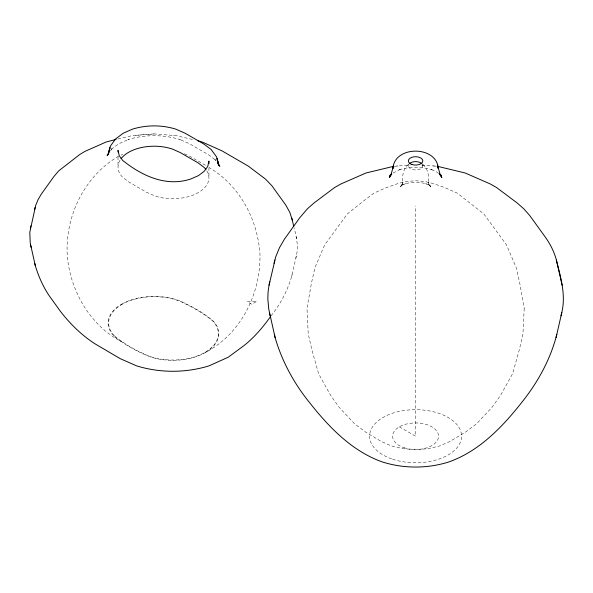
<?xml version="1.0" encoding="UTF-8"?>
<svg xmlns="http://www.w3.org/2000/svg" width="593" height="593" viewBox="0 0 593 593"><rect width="100%" height="100%" fill="white"/><g stroke="black" fill="none" stroke-linecap="round" stroke-linejoin="round"><path stroke-width="0.44" stroke-dasharray="2.96 2.22" d="M271.075 315.824C280.445 304.209 287.479 290.726 291.667 276.42L296.344 255.917C298.553 246.569 296.604 236.941 294.069 227.875M295.863 258.029L296.344 255.917M291.667 276.42L292.134 274.381M110.528 150.792L111.988 148.754L110.565 149.903L118.563 143.884L128.985 139.266L127.955 139.614C144.951 134.403 163.364 134.403 180.361 139.614L179.331 139.266L189.501 143.773L208.595 154.795L216.408 160.673L214.977 159.524L216.438 161.555M408.444 164.328C402.336 169.146 402.484 177.277 402.269 184.238L402.721 182.251L400.794 186.55L402.328 184.416L400.431 186.506L403.21 184.416L401.239 185.609L405.442 183.741L404.648 183.941C411.742 181.762 419.436 181.762 426.53 183.941L425.737 183.741L429.94 185.609L427.968 184.416L430.748 186.506L428.85 184.416L430.385 186.55L428.457 182.251L428.909 184.238C428.695 177.277 428.843 169.146 422.735 164.328M393.137 172.986L400.675 169.227L399.03 169.783C409.77 166.492 421.408 166.492 432.149 169.783L430.503 169.227L436.685 171.963L438.716 173.49M118.674 156.144C83.643 176.618 64.118 217.979 67.432 257.999C71.279 292.371 90.41 325.453 121.587 341.753A146.931 84.829 0 0 0 149.792 356.756A46.024 26.574 0 0 0 205.356 352.531C241.084 333.903 260.964 293.305 259.956 253.841C257.547 219.106 239.513 185.498 209.173 167.56M121.076 155.084L122.669 154.373M117.903 138.977L132.002 135.664L154.158 133.907L176.314 135.664L193.881 139.807M394.234 166.285L410.245 164.995M154.158 133.907L134.226 135.419M396.887 166.01L397.777 165.951M173.534 135.382L174.09 135.419M433.401 165.951L436.945 166.285M421.823 165.062L434.291 166.01M184.327 153.787L188.552 155.662M189.397 156.041L206.09 165.677M399.334 426.834L415.589 436.218L415.589 205.986M121.587 341.753A46.024 26.574 0 0 1 121.602 304.187L121.958 304.379M296.07 236.644L296.552 238.757M422.839 164.157L422.839 165.788M408.34 164.157L408.34 165.788M208.944 167.663L208.944 177.841M118.022 156.893L118.022 167.07M422.587 164.706A7.249 4.188 0 0 1 415.589 169.976A7.249 4.188 0 0 1 408.592 164.706M121.602 304.187A46.024 26.574 0 0 1 186.669 304.172A146.931 84.829 0 0 1 212.679 320.45M120.045 160.184A36.136 20.859 0 0 0 122.862 177.5L128.985 182.103L146.767 192.377L154.743 195.905A36.136 20.859 0 0 0 196.379 193.652A36.136 20.859 0 0 0 206.446 170.221M212.665 320.457A46.024 26.574 0 0 1 205.356 352.531M524.212 308.323L522.952 333.837L519.29 349.877L512.574 373.738L500.581 395.323L491.79 407.569L476.668 423.721L465.461 432.156L449.968 441.429L439.895 445.892L428.176 448.693L415.589 449.65L403.003 448.693L391.284 445.892L381.21 441.429L365.718 432.156L354.51 423.721L339.389 407.569L330.597 395.323L318.604 373.738L311.888 349.877L308.227 333.837L306.966 308.323L311.451 283.046L315.002 267.487L324.727 244.813L347.394 213.873L364.754 200.063L374.087 193.044L386.243 187.655L398.296 183.437L406.635 181.443L415.589 180.761L424.544 181.443L432.883 183.437L444.935 187.655L457.092 193.044L483.784 213.873L506.452 244.813L516.177 267.487L519.727 283.046L524.212 308.323M256.198 301.681L251.736 304.261L247.266 301.681L256.198 301.681M404.092 447.715A22.986 13.276 0 0 0 438.575 436.218A22.986 13.276 0 0 0 404.092 424.721A22.986 13.276 0 0 0 404.092 447.715M392.603 459.212A45.98 26.544 0 0 0 461.569 436.218A45.98 26.544 0 0 0 392.603 413.232A45.98 26.544 0 0 0 392.603 459.212M114.723 336.12A146.308 84.473 0 0 0 150.044 356.512A45.535 26.292 0 0 0 205.008 352.331A45.535 26.292 0 0 0 212.25 320.598A146.308 84.473 0 0 0 186.358 304.379A45.535 26.292 0 0 0 126.435 302.111A45.535 26.292 0 0 0 114.723 336.12"/><path stroke-width="0.89" d="M116.169 139.392L106.162 142.001L84.888 151.415L79.707 154.536L58.774 170.821L53.933 176.492L41.176 194.319L38.048 199.7L35.684 205.46L29.798 232.263L30.228 243.019L35.298 265.649C38.449 276.227 43.022 286.508 49.175 295.685L60.034 310.821C69.722 323.541 81.271 334.852 94.702 343.636L120.335 358.713L136.59 365.866C160.088 373.071 185.535 373.071 209.032 365.866L228.246 357.223L243.849 345.689C254.241 337.521 262.921 327.284 270.556 316.543M393.352 166.396L365.977 173L340.945 183.949L334.667 187.484L314.082 202.925L307.411 208.788L299.71 217.809L284.447 239.157L279.466 247.718L275.715 256.88L269.044 285.196L268.066 291.993L267.828 298.842L268.748 309.101L275.1 337.573C281.971 361.219 293.913 383.286 309.413 402.402C328.692 426.893 351.53 450.702 381.462 461.643L383.1 462.199C404.174 468.655 427.004 468.655 448.078 462.199L449.716 461.643C479.648 450.702 502.486 426.893 521.766 402.402C537.799 382.381 550.534 359.284 556.827 334.333M556.078 337.573L561.808 312.481C565.774 296.026 561.282 279.214 557.146 263.299C555.167 253.552 550.645 244.464 544.834 236.444L529.668 215.444L523.767 208.788L517.096 202.925L496.511 187.484L490.233 183.949L465.201 173L437.827 166.396M561.037 315.839L561.808 312.481M34.631 209.499L35.098 207.461M30.413 227.994L30.903 225.881M274.033 263.299L274.781 260.06M269.044 285.196L269.815 281.838M108.586 153.505L107.125 155.536L108.163 153.78L109.898 147.761L108.334 154.61L110.357 146.174L115.465 139.051L123.211 133.225L132.543 129.118C146.567 124.819 161.748 124.819 175.773 129.118L185.194 133.269L204.051 144.166L211.13 149.495L216.615 156.945L218.632 165.38L217.068 158.531L218.802 164.55L219.84 166.307L217.898 163.594M391.113 174.972L389.305 177.5L390.957 174.713L393.5 165.936L392.937 168.523C394.182 145.344 436.997 145.344 438.242 168.523L437.464 165.143L440.221 174.713L441.874 177.5L439.606 174.342M391.454 174.164L389.757 175.528L391.788 174.001M197.35 140.637L202.154 142.001L221.96 150.837L248.348 166.151L265.449 179.064L271.905 185.772L285.789 205.089L289.807 212.346L292.342 220.27M439.391 174.001L441.422 175.528L439.724 174.164M562.134 285.196L556.397 260.06M269.37 312.481L270.141 315.839M274.351 334.333L275.1 337.573M30.621 245.154L31.103 247.266M34.831 263.611L35.298 265.649M291.867 218.231L293.743 226.43M208.944 163.661L208.951 161.074L207.72 166.477L204.185 171.325L198.462 175.61L191.013 178.901C168.946 186.424 146.968 178.026 128.829 165.091L122.736 160.503L119.245 155.707L118.014 150.303L118.022 152.053M409.311 163.698A7.249 4.188 0 0 1 421.868 163.698M121.039 158.724A36.136 20.859 0 0 1 172.222 149.006L180.198 152.534L197.988 162.808L204.103 167.411A36.136 20.859 0 0 1 205.927 169.494M411.965 164.513A7.249 4.188 0 0 0 422.839 160.896A7.249 4.188 0 0 0 411.965 157.271A7.249 4.188 0 0 0 411.965 164.513"/></g></svg>
